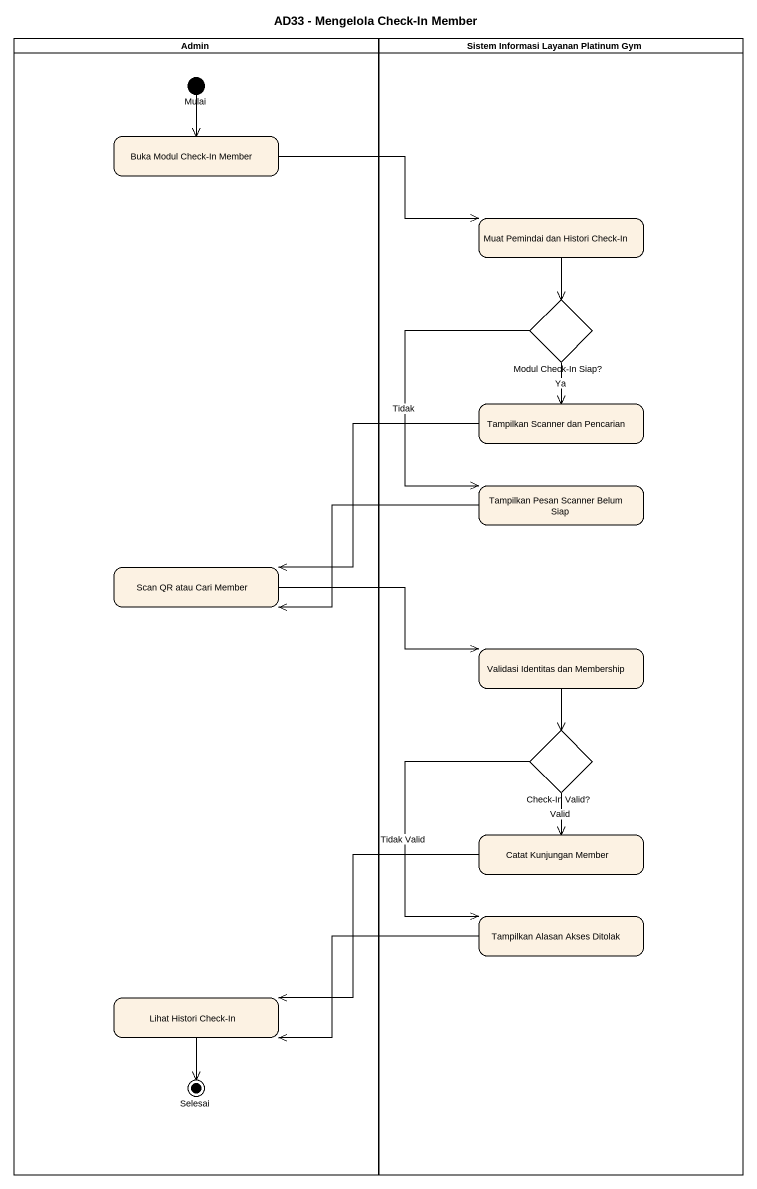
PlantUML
@startuml
title AD33 - Mengelola Check-In Member
hide empty description
state Admin <<partition>> {
  state Mulai <<start>>
  state "Buka Modul Check-In Member" as Buka_Modul_Check_In_Member
  state "Scan QR atau Cari Member" as Scan_QR_atau_Cari_Member
  state "Lihat Histori Check-In" as Lihat_Histori_Check_In
  state Selesai <<end>>
}
state "Sistem Informasi Layanan Platinum Gym" as Sistem_Informasi_Layanan <<partition>> {
  state "Muat Pemindai dan Histori Check-In" as Muat_Pemindai_dan_Histori
  state "Modul Check-In Siap?" as Modul_Check_In_Siap <<choice>>
  state "Tampilkan Scanner dan Pencarian" as Tampilkan_Scanner_dan
  state "Tampilkan Pesan Scanner Belum Siap" as Tampilkan_Pesan_Scanner
  state "Validasi Identitas dan Membership" as Validasi_Identitas_dan
  state "Check-In Valid?" as Check_In_Valid <<choice>>
  state "Catat Kunjungan Member" as Catat_Kunjungan_Member
  state "Tampilkan Alasan Akses Ditolak" as Tampilkan_Alasan_Akses
}
Mulai --> Buka_Modul_Check_In_Member
Buka_Modul_Check_In_Member -right-> Muat_Pemindai_dan_Histori
Muat_Pemindai_dan_Histori --> Modul_Check_In_Siap
Modul_Check_In_Siap --> Tampilkan_Scanner_dan : Ya
Modul_Check_In_Siap --> Tampilkan_Pesan_Scanner : Tidak
Tampilkan_Scanner_dan -left-> Scan_QR_atau_Cari_Member
Tampilkan_Pesan_Scanner -left-> Scan_QR_atau_Cari_Member
Scan_QR_atau_Cari_Member -right-> Validasi_Identitas_dan
Validasi_Identitas_dan --> Check_In_Valid
Check_In_Valid --> Catat_Kunjungan_Member : Valid
Check_In_Valid --> Tampilkan_Alasan_Akses : Tidak Valid
Catat_Kunjungan_Member -left-> Lihat_Histori_Check_In
Tampilkan_Alasan_Akses -left-> Lihat_Histori_Check_In
Lihat_Histori_Check_In --> Selesai
@enduml
